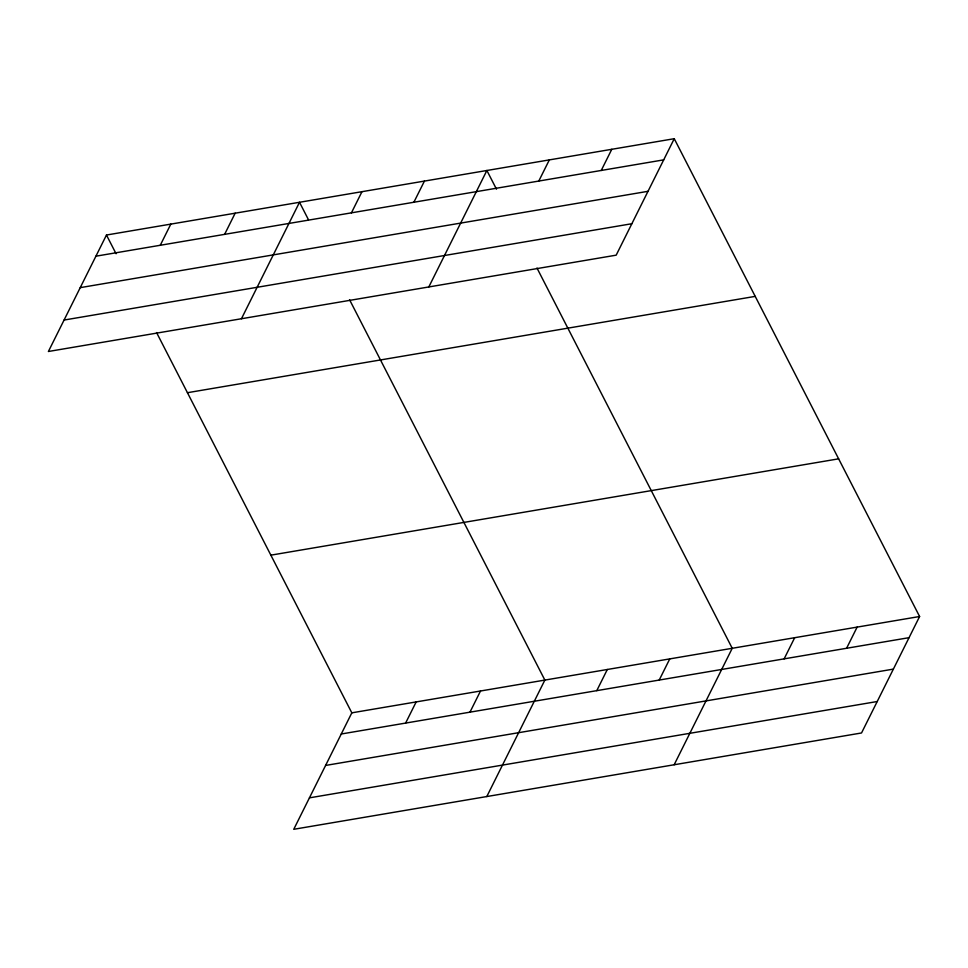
<?xml version="1.0" encoding="UTF-8"?>
<svg xmlns="http://www.w3.org/2000/svg" width="968" height="968" viewBox="0 0 968 968"><rect width="100%" height="100%" fill="white"/><g stroke="black" fill="none" stroke-linecap="round" stroke-linejoin="round"><path stroke-width="1.45" d="M106.468 235.03L48.4 351.493L616.18 255.165L674.248 138.702L106.468 235.03L116.075 253.737M160.264 245.279L170.816 224.104M224.612 234.365L235.163 213.19M241.443 318.75L299.511 202.276L308.429 219.651M351.42 212.851L361.971 191.676M413.868 202.251L424.432 181.089M428.812 286.952L486.88 170.489L496.487 189.196M538.789 181.052L549.34 159.889M601.237 170.465L611.788 149.29M156.562 332.569L351.82 712.835L293.752 829.298L861.532 732.97L919.6 616.507L674.248 138.702M405.616 723.084L416.167 701.921M469.964 712.17L480.515 690.995M486.795 796.555L544.863 680.08L349.605 299.826M596.772 690.656L607.323 669.481M659.22 680.056L669.771 658.893M674.164 764.756L732.231 648.294L536.974 268.027M784.14 658.857L794.692 637.694M846.589 648.27L857.14 627.095M95.917 256.193L663.697 159.865M80.235 287.641L648.015 191.313M64.082 320.045L631.862 223.717M187.429 392.706L755.209 296.377M270.858 555.16L838.639 458.832M351.82 712.835L919.6 616.507M341.268 733.998L909.049 637.67M325.587 765.446L893.367 669.118M309.433 797.85L877.214 701.522"/></g></svg>
